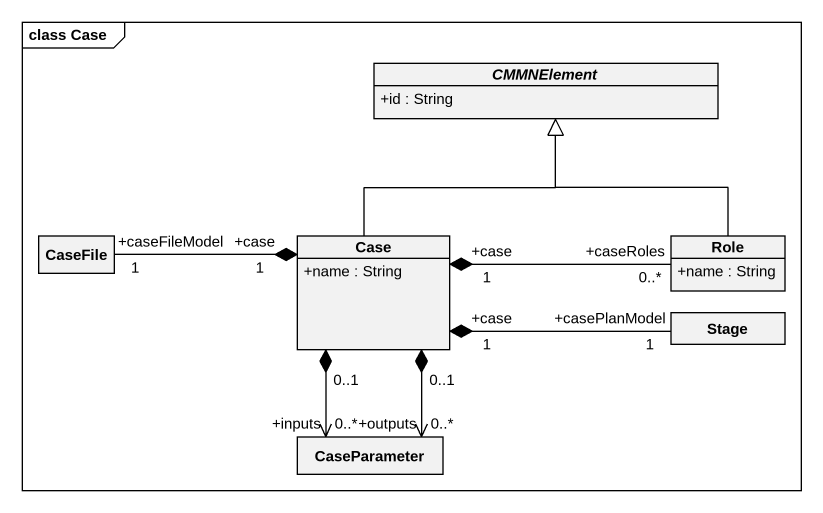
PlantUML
@startuml
mainframe class Case
hide circle
hide empty members
skinparam classAttributeIconSize 0
abstract class CMMNElement {
  +id : String
}
class CaseFile
class Case {
  +name : String
}
class Role {
  +name : String
}
class Stage
class CaseParameter
Case -up-|> CMMNElement
Case "+case\n1" *-left- "+caseFileModel\n1" CaseFile
Case "+case\n1" *-right- "+caseRoles\n0..*" Role
Case "+case\n1" *-right- "+casePlanModel\n1" Stage
Case "0..1" *--> "+outputs\n0..*" CaseParameter
Case "0..1" *--> "+inputs\n0..*" CaseParameter
Role -up-|> CMMNElement
@enduml
